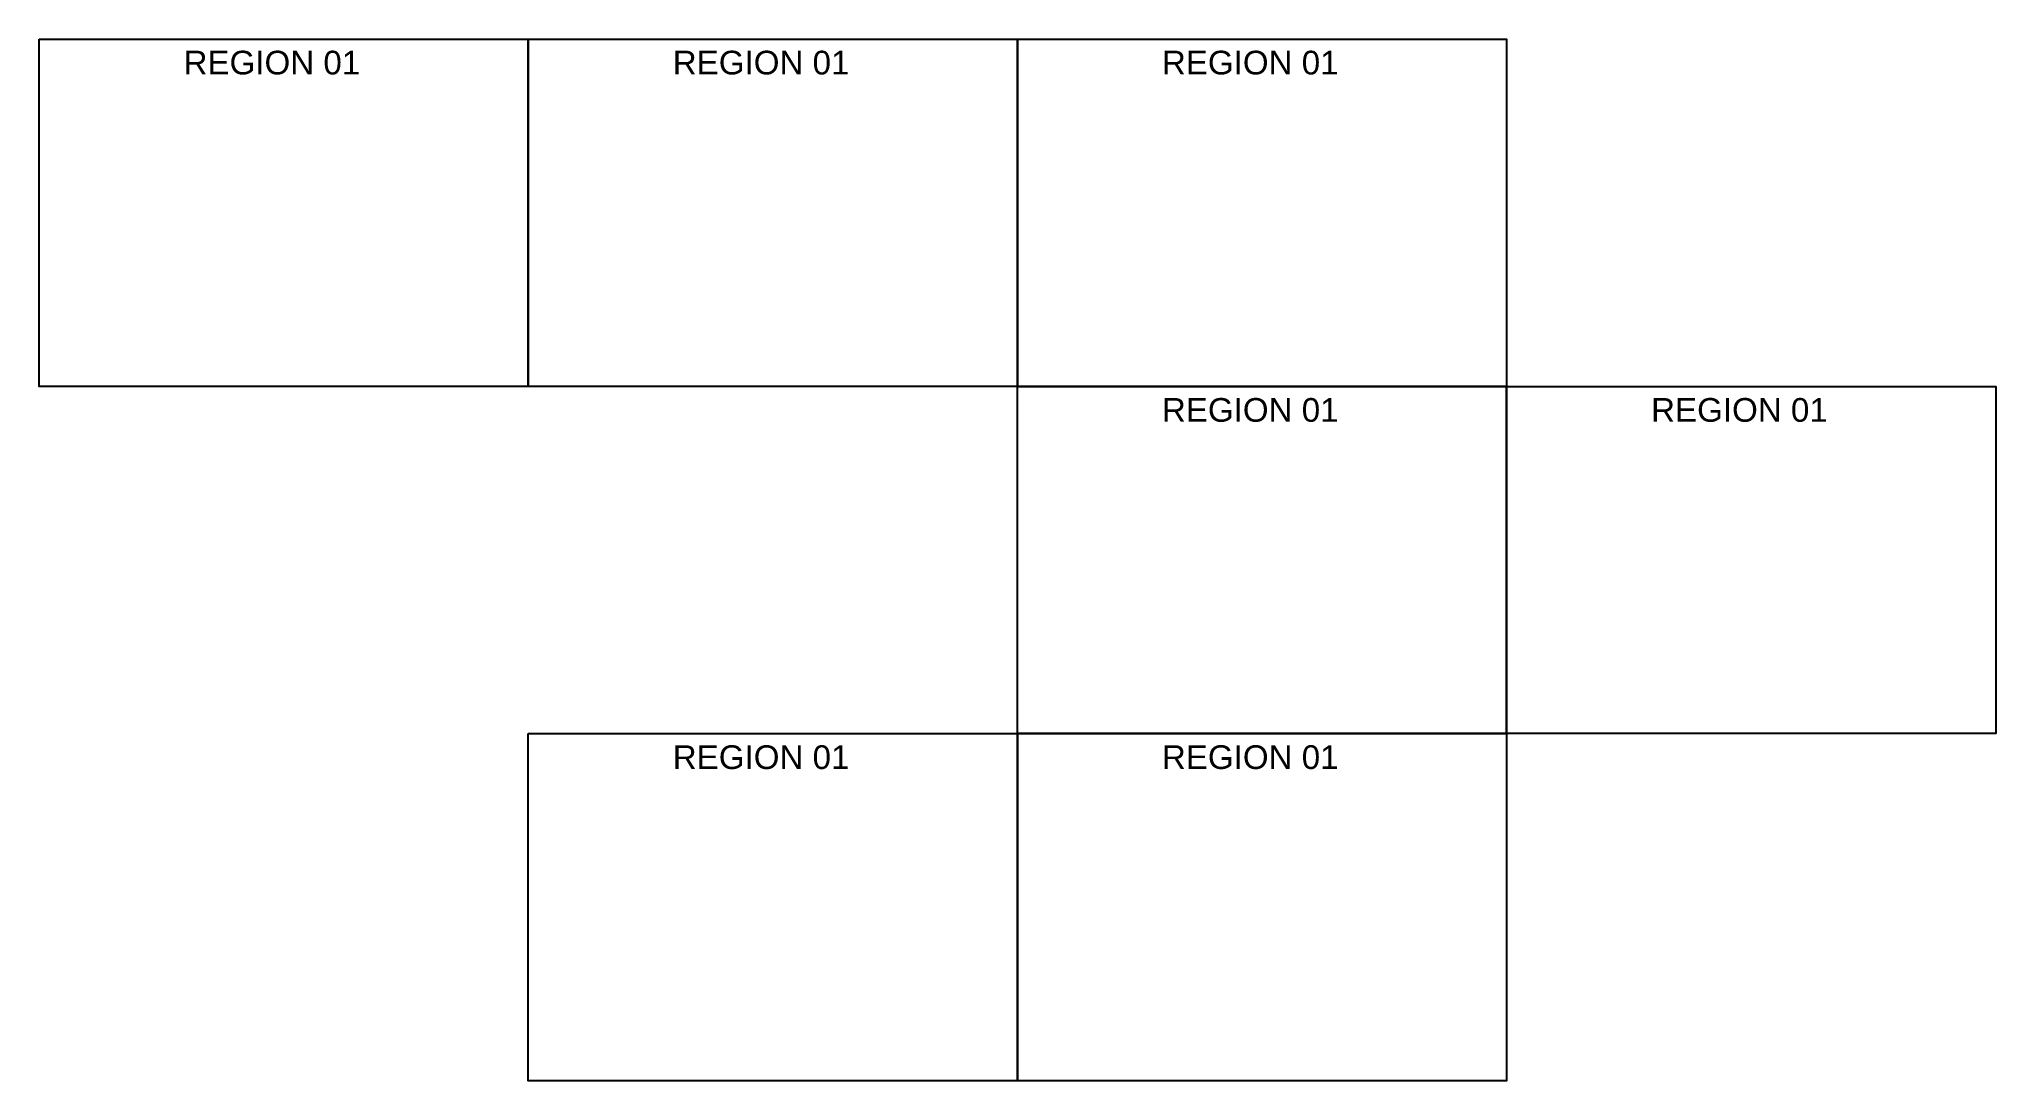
# Model space of a CAD drawing. Header units: feet. Extents: x -66 to 25849, y -5214 to 8586.
import ezdxf

# ---------------------------------------------------------------- set-up
doc = ezdxf.new("R2010")
doc.units = ezdxf.units.FT
doc.header["$MEASUREMENT"] = 0
doc.layers.add('G-ANNO-TEXT', color=1, linetype='Continuous')
doc.layers.add('G-NPLT', color=67, linetype='Continuous', plot=False)
doc.styles.add('NEI-A', font='arial.ttf')

msp = doc.modelspace()

# ---------------------------------------------------------------- linework, layer by layer
at = {"layer": 'G-NPLT'}
for points in [[(-66, 8586), (6413, 8586), (6413, 3986), (-66, 3986)], [(6413, 8586), (12892, 8586), (12892, 3986), (6413, 3986)], [(12892, 8586), (19370, 8586), (19370, 3986), (12892, 3986)], [(12892, 3986), (19370, 3986), (19370, -614), (12892, -614)], [(19370, 3986), (25849, 3986), (25849, -614), (19370, -614)], [(6413, -614), (12892, -614), (12892, -5214), (6413, -5214)], [(12892, -614), (19370, -614), (19370, -5214), (12892, -5214)]]:
    msp.add_lwpolyline(points, close=True, dxfattribs=at)

# ---------------------------------------------------------------- texts
at = {"layer": 'G-ANNO-TEXT', "char_height": 314, "attachment_point": 1, "style": 'NEI-A'}
for insert in [(1847, 8432), (8326, 8432), (14804, 8432), (14804, 3831), (21283, 3831), (8326, -769), (14804, -769)]:
    msp.add_mtext_dynamic_manual_height_columns('REGION 01', width=2262.56, gutter_width=1308, heights=[0], dxfattribs=dict(at, insert=insert))

doc.saveas('drawing.dxf')
